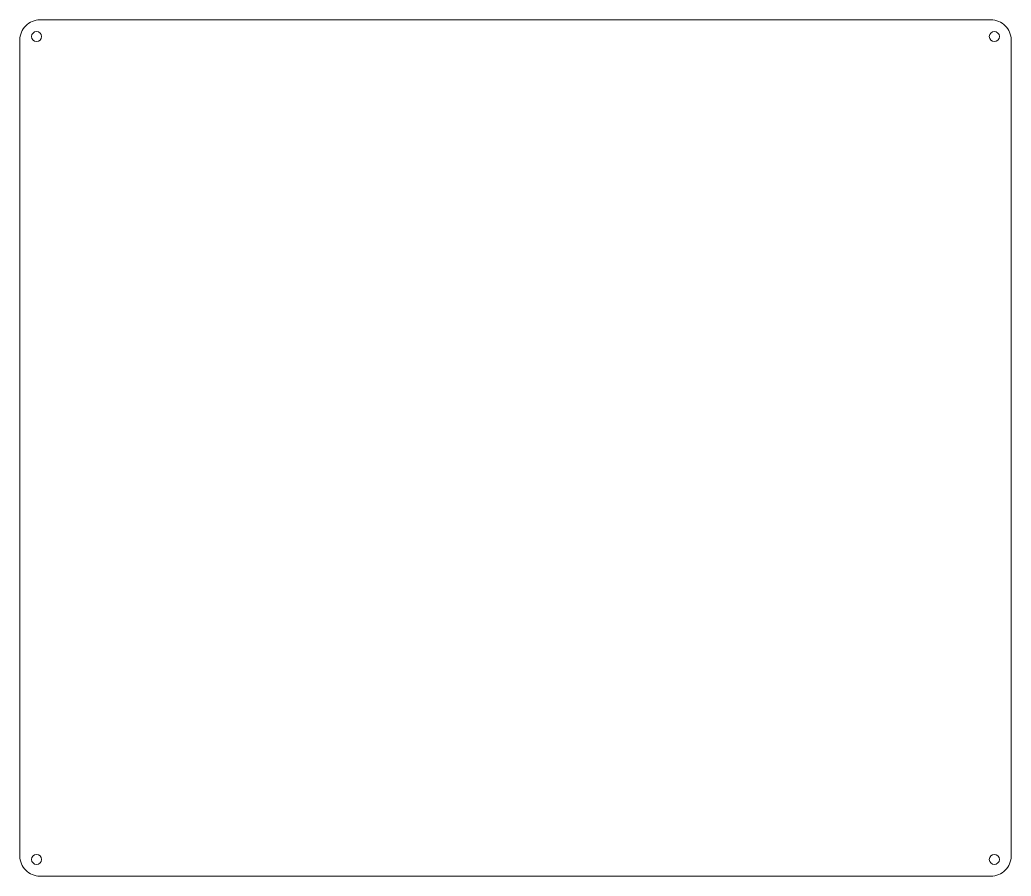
# Model space of a CAD drawing. Header units: millimetres. Extents: x -127 to 168, y -133 to 122.
import ezdxf

# ---------------------------------------------------------------- set-up
doc = ezdxf.new("R2010")
doc.units = ezdxf.units.MM

msp = doc.modelspace()

# ---------------------------------------------------------------- linework, layer by layer
at = {"color": 7, "linetype": 'Continuous', "lineweight": 15}
msp.add_lwpolyline([(167.5, -127.25), (167.5, 115.75, 0.414214), (161.5, 121.75), (-121.5, 121.75, 0.414214), (-127.5, 115.75), (-127.5, -127.25, 0.414214), (-121.5, -133.25), (161.5, -133.25, 0.414214)], format="xyb", close=True, dxfattribs=at)
for centre in [(-122.5, 116.75), (162.5, 116.75), (-122.5, -128.25), (162.5, -128.25)]:
    msp.add_circle(centre, 1.5, dxfattribs=at)

doc.saveas('drawing.dxf')
